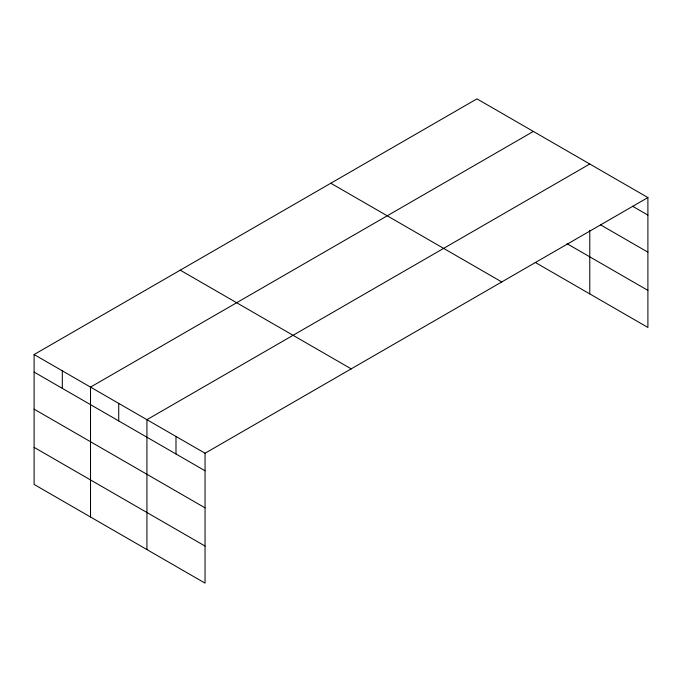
<?xml version="1.0" encoding="UTF-8"?>
<svg xmlns="http://www.w3.org/2000/svg" width="682" height="682" viewBox="0 0 682 682"><rect width="100%" height="100%" fill="white"/><g stroke="black" fill="none" stroke-linecap="round" stroke-linejoin="round"><path stroke-width="1.02" d="M647.9 197.567L476.948 98.864L34.1 354.538L34.1 484.433L205.052 583.136L205.052 453.24L647.9 197.567L647.9 327.462L535.182 262.382M533.358 131.43L90.518 387.112L90.518 517.007M589.777 164.004L146.928 419.677L146.928 549.581M632.461 206.186L647.9 215.103M600.672 224.915L647.9 252.178M567.023 243.696L647.9 290.387M330.804 183.236L501.764 281.939M180.236 270.166L351.196 368.868M34.1 354.538L205.052 453.24M34.1 372.074L205.052 470.776M34.1 409.157L205.052 507.851M34.1 447.358L205.052 546.06M589.777 230.294L589.777 293.908M175.99 436.454L175.99 453.999M118.719 403.394L118.719 420.93M62.309 370.82L62.309 388.356"/></g></svg>
